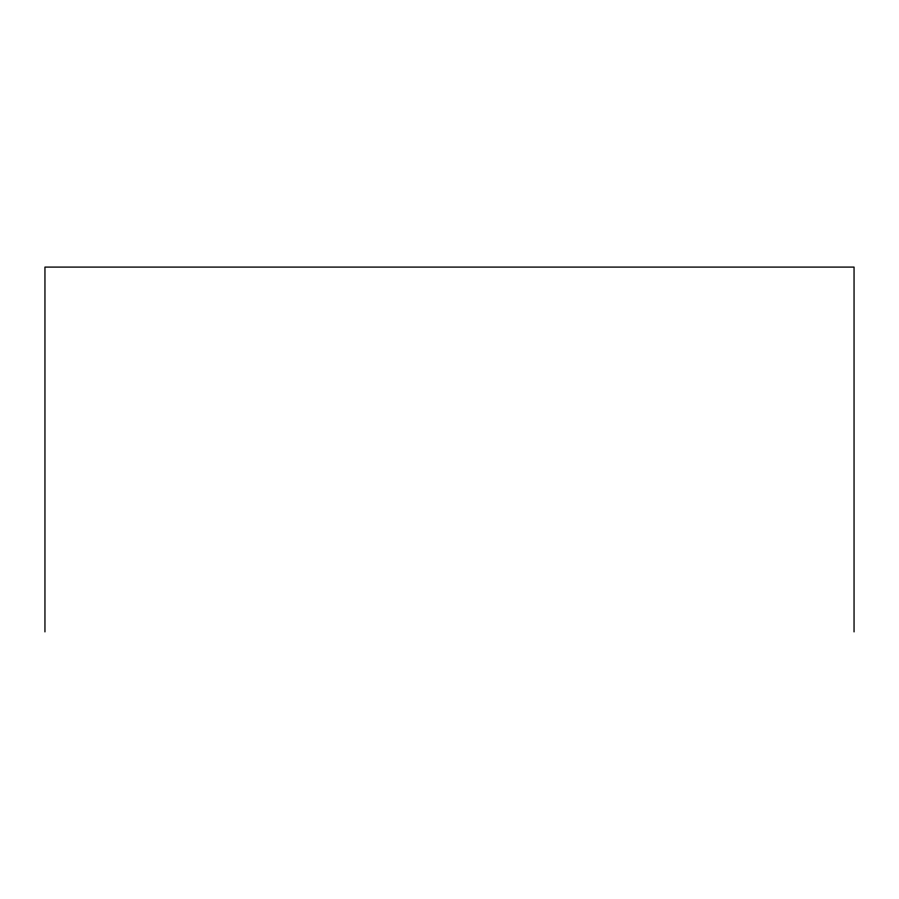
<?xml version="1.0" encoding="UTF-8"?>
<svg xmlns="http://www.w3.org/2000/svg" width="899" height="899" viewBox="0 0 899 899"><rect width="100%" height="100%" fill="white"/><g stroke="black" fill="none" stroke-linecap="round" stroke-linejoin="round"><path stroke-width="1.35" d="M854.05 631.907L854.05 267.093L44.95 267.093L44.95 631.907"/></g></svg>
